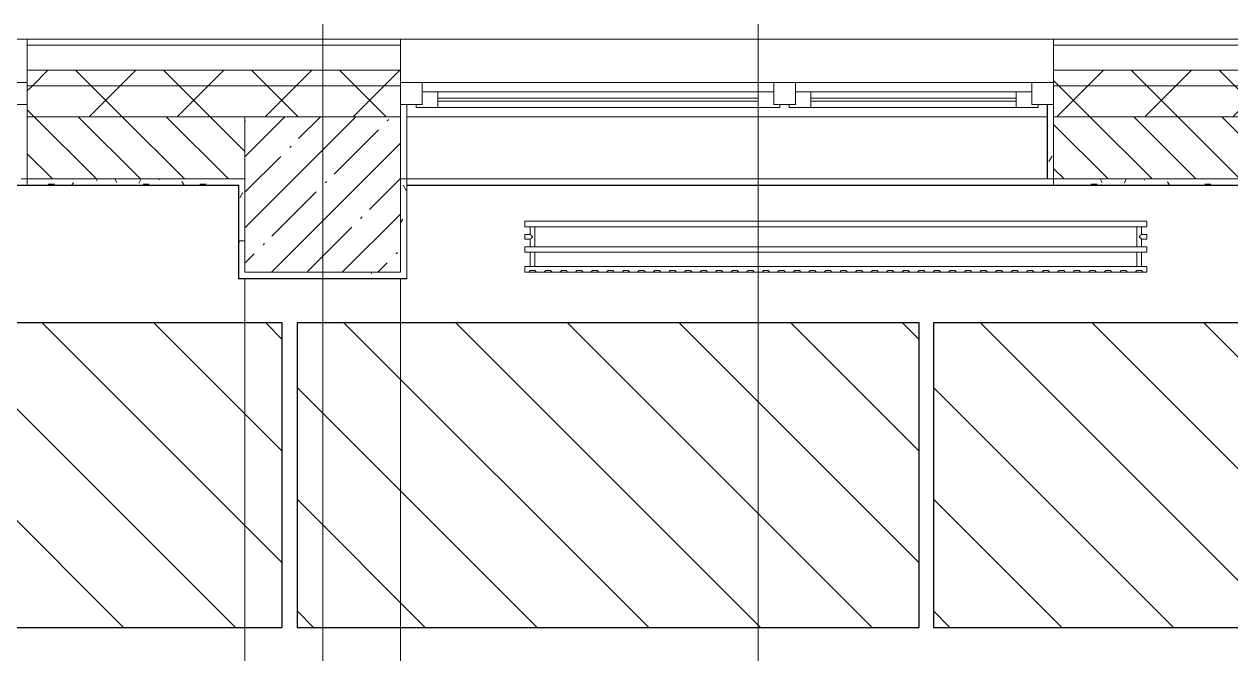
# Model space of a CAD drawing. Header units: millimetres. Extents: x -1113 to 415037, y -3642 to 354837.
# Drawn here: x 358827 to 362707, y 25372 to 27398 of the extents above; entities that cross this region are included whole.
import ezdxf

# ---------------------------------------------------------------- set-up
doc = ezdxf.new("R2010")
doc.units = ezdxf.units.MM
for name, color, linetype, lineweight in [('0) строит. леса', 20, 'Continuous', 30), ('A-AREA-BNDY', 7, 'Continuous', 5), ('A-FLOR', 7, 'Continuous', 9), ('A-GLAZ', 7, 'Continuous', 9), ('A-GLAZ-1', 7, 'Continuous', 5), ('A-WALL', 7, 'Continuous', 5), ('I-WALL', 7, 'Continuous', 5), ('S-COLS', 7, 'Continuous', 9), ('S-COLS-1', 7, 'Continuous', 5), ('Оси', 7, 'Continuous', 9)]:
    doc.layers.add(name, color=color, linetype=linetype, lineweight=lineweight)
for name, color, linetype, lineweight, true_color in [('A-WALL-1', 9, 'Continuous', 5, 0x808080), ('A-WALL-FNSH-1', 9, 'Continuous', 5, 0x808080), ('M-EQPM-1', 7, 'Continuous', 9, 0xb2b2b2)]:
    doc.layers.add(name, color=color, linetype=linetype, lineweight=lineweight, true_color=true_color)
pattern_1 = [(45, (289227.4, 1e-08), (-141.42136, 141.42136), []), (135, (289227.4, 1e-08), (-141.42136, -141.42136), [])]
pattern_2 = [(0, (289227.4, 1e-08), (243.84, 60.96), [20.117, -162.763, 20.117, -162.763, -975.36]), (0, (289227.4, 1e-08), (243.84, 60.96), [-365.76, 20.117, -345.643, 20.117, -162.763, -426.72]), (0, (289227.4, 1e-08), (243.84, 60.96), [-914.4, 20.117, -101.803, 20.117, -284.683]), (120, (289318.84, 30.48), (-174.71291, 180.691634), [20.117, -162.763, 20.117, -162.763, -975.36]), (120, (289318.84, 30.48), (-174.71291, 180.691634), [-365.76, 20.117, -345.643, 20.117, -162.763, -426.72]), (120, (289318.84, 30.48), (-174.71291, 180.691634), [-914.4, 20.117, -101.803, 20.117, -284.683]), (240, (289349.32, 152.4), (-69.12709, -241.651634), [20.117, -162.763, 20.117, -162.763, -975.36]), (240, (289349.32, 152.4), (-69.12709, -241.651634), [-365.76, 20.117, -345.643, 20.117, -162.763, -426.72]), (240, (289349.32, 152.4), (-69.12709, -241.651634), [-914.4, 20.117, -101.803, 20.117, -284.683])]

# ---------------------------------------------------------------- blocks, each defined once
blk = doc.blocks.new('120_Окно_СКБ_2Ст - 120_Окно_СКБ_2Ст 2500х2500 _мал створка справа_-23206729-Объем проектирования 3 этажа')
at = {"layer": 'A-GLAZ'}
for p, q in [((-1250, -75), (-1250, -5)), ((-1250, -5), (-1180, -5)), ((-1180, -5), (-1180, -75)), ((350, -35), (-1180, -35)), ((-1180, -35), (-1180, -75)), ((-1130, -85), (-1130, -35)), ((300, -85), (300, -35)), ((350, -75), (350, -5)), ((350, -5), (420, -5)), ((350, -75), (350, -35)), ((420, -5), (420, -75)), ((1180, -35), (420, -35)), ((420, -35), (420, -75)), ((470, -85), (470, -35)), ((1130, -85), (1130, -35)), ((1180, -75), (1180, -5)), ((1180, -5), (1250, -5)), ((1180, -75), (1180, -35)), ((1250, -5), (1250, -75)), ((-1180, -75), (-1250, -75)), ((-1180, -75), (-1200, -75)), ((-1200, -75), (-1200, -85)), ((420, -75), (350, -75)), ((370, -75), (350, -75)), ((370, -85), (370, -75)), ((420, -75), (400, -75)), ((400, -75), (400, -85)), ((1250, -75), (1180, -75)), ((1200, -75), (1180, -75)), ((1200, -85), (1200, -75)), ((-1200, -85), (370, -85)), ((370, -85), (-1200, -85)), ((400, -85), (1200, -85)), ((1200, -85), (400, -85))]:
    blk.add_line(p, q, dxfattribs=at)
at = {"layer": 'A-GLAZ-1'}
for p, q in [((1250, -5), (-1250, -5)), ((-1230, -75), (-1200, -75)), ((-1130, -55), (300, -55)), ((300, -65), (-1130, -65)), ((370, -75), (400, -75)), ((470, -55), (1130, -55)), ((1130, -65), (470, -65)), ((1200, -75), (1230, -75))]:
    blk.add_line(p, q, dxfattribs=at)
blk = doc.blocks.new('120_Окно_СКБ_2Ст - 120_Окно_СКБ_2Ст 2100х2400 _мал створка справа_-19092174-Объем проектирования 3 этажа')
at = {"layer": 'A-GLAZ'}
for p, q in [((-1050, -75), (-1050, -5)), ((-1050, -5), (-980, -5)), ((-980, -5), (-980, -75)), ((150, -35), (-980, -35)), ((-980, -35), (-980, -75)), ((-930, -85), (-930, -35)), ((100, -85), (100, -35)), ((150, -75), (150, -5)), ((150, -5), (220, -5)), ((150, -75), (150, -35)), ((220, -5), (220, -75)), ((980, -35), (220, -35)), ((220, -35), (220, -75)), ((270, -85), (270, -35)), ((930, -85), (930, -35)), ((980, -75), (980, -5)), ((980, -5), (1050, -5)), ((980, -75), (980, -35)), ((1050, -5), (1050, -75)), ((-980, -75), (-1050, -75)), ((-980, -75), (-1000, -75)), ((-1000, -75), (-1000, -85)), ((220, -75), (150, -75)), ((170, -75), (150, -75)), ((170, -85), (170, -75)), ((220, -75), (200, -75)), ((200, -75), (200, -85)), ((1050, -75), (980, -75)), ((1000, -75), (980, -75)), ((1000, -85), (1000, -75)), ((-1000, -85), (170, -85)), ((170, -85), (-1000, -85)), ((200, -85), (1000, -85)), ((1000, -85), (200, -85))]:
    blk.add_line(p, q, dxfattribs=at)
at = {"layer": 'A-GLAZ-1'}
for p, q in [((1050, -5), (-1050, -5)), ((-1030, -75), (-1000, -75)), ((-930, -55), (100, -55)), ((100, -65), (-930, -65)), ((170, -75), (200, -75)), ((270, -55), (930, -55)), ((930, -65), (270, -65)), ((1000, -75), (1030, -75))]:
    blk.add_line(p, q, dxfattribs=at)
blk = doc.blocks.new('radiator_prado_classic_z_tip_30_po exemplyaru - Classic Z Тип 30-500-V674-Объем проектирования 3 этажа')
at = {"layer": 'M-EQPM-1'}
for p, q in [((0, 228), (0, 210)), ((2000, 228), (0, 228)), ((0, 210), (0, 228)), ((0, 228), (12.5, 228)), ((0, 210), (2000, 210)), ((17.8, 210), (0, 210)), ((12.5, 228), (37.5, 228)), ((37.5, 228), (12.5, 228)), ((12.5, 228), (37.5, 228)), ((12.5, 228), (17.5, 223)), ((12.5, 228), (17.5, 223)), ((32.5, 223), (17.5, 223)), ((17.5, 223), (32.5, 223)), ((17.5, 210), (17.5, 164)), ((17.5, 210), (17.5, 164)), ((17.8, 210), (17.5, 210)), ((17.5, 210), (17.8, 210)), ((17.8, 210), (17.5, 210)), ((17.5, 210), (32.5, 210)), ((26.9, 210), (17.8, 210)), ((17.8, 210), (32.2, 210)), ((21.2, 210), (17.8, 210)), ((25, 210), (21.2, 210)), ((28.7, 210), (25, 210)), ((30.3, 210), (26.9, 210)), ((30.3, 210), (28.7, 210)), ((32.2, 210), (30.3, 210)), ((32.2, 210), (30.3, 210)), ((32.5, 210), (32.2, 210)), ((32.2, 210), (32.5, 210)), ((32.5, 210), (32.2, 210)), ((1967.8, 210), (32.2, 210)), ((32.5, 223), (37.5, 228)), ((37.5, 228), (32.5, 223)), ((32.5, 164), (32.5, 210)), ((32.5, 164), (32.5, 210)), ((37.5, 228), (62.5, 228)), ((62.5, 228), (87.5, 228)), ((87.5, 228), (62.5, 228)), ((62.5, 228), (87.5, 228)), ((62.5, 228), (67.5, 223)), ((62.5, 228), (67.5, 223)), ((82.5, 223), (67.5, 223)), ((67.5, 223), (82.5, 223)), ((82.5, 223), (87.5, 228)), ((87.5, 228), (82.5, 223)), ((87.5, 228), (112.5, 228)), ((112.5, 228), (137.5, 228)), ((137.5, 228), (112.5, 228)), ((112.5, 228), (137.5, 228)), ((112.5, 228), (117.5, 223)), ((112.5, 228), (117.5, 223)), ((132.5, 223), (117.5, 223)), ((117.5, 223), (132.5, 223)), ((132.5, 223), (137.5, 228)), ((137.5, 228), (132.5, 223)), ((137.5, 228), (162.5, 228)), ((162.5, 228), (187.5, 228)), ((187.5, 228), (162.5, 228)), ((162.5, 228), (187.5, 228)), ((162.5, 228), (167.5, 223)), ((162.5, 228), (167.5, 223)), ((182.5, 223), (167.5, 223)), ((167.5, 223), (182.5, 223)), ((182.5, 223), (187.5, 228)), ((187.5, 228), (182.5, 223)), ((187.5, 228), (212.5, 228)), ((212.5, 228), (237.5, 228)), ((237.5, 228), (212.5, 228)), ((212.5, 228), (237.5, 228)), ((212.5, 228), (217.5, 223)), ((212.5, 228), (217.5, 223)), ((232.5, 223), (217.5, 223)), ((217.5, 223), (232.5, 223)), ((232.5, 223), (237.5, 228)), ((237.5, 228), (232.5, 223)), ((237.5, 228), (262.5, 228)), ((262.5, 228), (287.5, 228)), ((287.5, 228), (262.5, 228)), ((262.5, 228), (287.5, 228)), ((262.5, 228), (267.5, 223)), ((262.5, 228), (267.5, 223)), ((282.5, 223), (267.5, 223)), ((267.5, 223), (282.5, 223)), ((282.5, 223), (287.5, 228)), ((287.5, 228), (282.5, 223)), ((287.5, 228), (312.5, 228)), ((312.5, 228), (337.5, 228)), ((337.5, 228), (312.5, 228)), ((312.5, 228), (337.5, 228)), ((312.5, 228), (317.5, 223)), ((312.5, 228), (317.5, 223)), ((332.5, 223), (317.5, 223)), ((317.5, 223), (332.5, 223)), ((332.5, 223), (337.5, 228)), ((337.5, 228), (332.5, 223)), ((337.5, 228), (362.5, 228)), ((362.5, 228), (387.5, 228)), ((387.5, 228), (362.5, 228)), ((362.5, 228), (387.5, 228)), ((362.5, 228), (367.5, 223)), ((362.5, 228), (367.5, 223)), ((382.5, 223), (367.5, 223)), ((367.5, 223), (382.5, 223)), ((382.5, 223), (387.5, 228)), ((387.5, 228), (382.5, 223)), ((387.5, 228), (412.5, 228)), ((412.5, 228), (437.5, 228)), ((437.5, 228), (412.5, 228)), ((412.5, 228), (437.5, 228)), ((412.5, 228), (417.5, 223)), ((412.5, 228), (417.5, 223)), ((432.5, 223), (417.5, 223)), ((417.5, 223), (432.5, 223)), ((432.5, 223), (437.5, 228)), ((437.5, 228), (432.5, 223)), ((437.5, 228), (462.5, 228)), ((462.5, 228), (487.5, 228)), ((487.5, 228), (462.5, 228)), ((462.5, 228), (487.5, 228)), ((462.5, 228), (467.5, 223)), ((462.5, 228), (467.5, 223)), ((482.5, 223), (467.5, 223)), ((467.5, 223), (482.5, 223)), ((482.5, 223), (487.5, 228)), ((487.5, 228), (482.5, 223)), ((487.5, 228), (512.5, 228)), ((512.5, 228), (537.5, 228)), ((537.5, 228), (512.5, 228)), ((512.5, 228), (537.5, 228)), ((512.5, 228), (517.5, 223)), ((512.5, 228), (517.5, 223)), ((532.5, 223), (517.5, 223)), ((517.5, 223), (532.5, 223)), ((532.5, 223), (537.5, 228)), ((537.5, 228), (532.5, 223)), ((537.5, 228), (562.5, 228)), ((562.5, 228), (587.5, 228)), ((587.5, 228), (562.5, 228)), ((562.5, 228), (587.5, 228)), ((562.5, 228), (567.5, 223)), ((562.5, 228), (567.5, 223)), ((582.5, 223), (567.5, 223)), ((567.5, 223), (582.5, 223)), ((582.5, 223), (587.5, 228)), ((587.5, 228), (582.5, 223)), ((587.5, 228), (612.5, 228)), ((612.5, 228), (637.5, 228)), ((637.5, 228), (612.5, 228)), ((612.5, 228), (637.5, 228)), ((612.5, 228), (617.5, 223)), ((612.5, 228), (617.5, 223)), ((632.5, 223), (617.5, 223)), ((617.5, 223), (632.5, 223)), ((632.5, 223), (637.5, 228)), ((637.5, 228), (632.5, 223)), ((637.5, 228), (662.5, 228)), ((662.5, 228), (687.5, 228)), ((687.5, 228), (662.5, 228)), ((662.5, 228), (687.5, 228)), ((662.5, 228), (667.5, 223)), ((662.5, 228), (667.5, 223)), ((682.5, 223), (667.5, 223)), ((667.5, 223), (682.5, 223)), ((682.5, 223), (687.5, 228)), ((687.5, 228), (682.5, 223)), ((687.5, 228), (712.5, 228)), ((712.5, 228), (737.5, 228)), ((737.5, 228), (712.5, 228)), ((712.5, 228), (737.5, 228)), ((712.5, 228), (717.5, 223)), ((712.5, 228), (717.5, 223)), ((732.5, 223), (717.5, 223)), ((717.5, 223), (732.5, 223)), ((732.5, 223), (737.5, 228)), ((737.5, 228), (732.5, 223)), ((737.5, 228), (762.5, 228)), ((762.5, 228), (787.5, 228)), ((787.5, 228), (762.5, 228)), ((762.5, 228), (787.5, 228)), ((762.5, 228), (767.5, 223)), ((762.5, 228), (767.5, 223)), ((782.5, 223), (767.5, 223)), ((767.5, 223), (782.5, 223)), ((782.5, 223), (787.5, 228)), ((787.5, 228), (782.5, 223)), ((787.5, 228), (812.5, 228)), ((812.5, 228), (837.5, 228)), ((837.5, 228), (812.5, 228)), ((812.5, 228), (837.5, 228)), ((812.5, 228), (817.5, 223)), ((812.5, 228), (817.5, 223)), ((832.5, 223), (817.5, 223)), ((817.5, 223), (832.5, 223)), ((832.5, 223), (837.5, 228)), ((837.5, 228), (832.5, 223)), ((837.5, 228), (862.5, 228)), ((862.5, 228), (887.5, 228)), ((887.5, 228), (862.5, 228)), ((862.5, 228), (887.5, 228)), ((862.5, 228), (867.5, 223)), ((862.5, 228), (867.5, 223)), ((882.5, 223), (867.5, 223)), ((867.5, 223), (882.5, 223)), ((882.5, 223), (887.5, 228)), ((887.5, 228), (882.5, 223)), ((887.5, 228), (912.5, 228)), ((912.5, 228), (937.5, 228)), ((937.5, 228), (912.5, 228)), ((912.5, 228), (937.5, 228)), ((912.5, 228), (917.5, 223)), ((912.5, 228), (917.5, 223)), ((932.5, 223), (917.5, 223)), ((917.5, 223), (932.5, 223)), ((932.5, 223), (937.5, 228)), ((937.5, 228), (932.5, 223)), ((937.5, 228), (962.5, 228)), ((962.5, 228), (987.5, 228)), ((987.5, 228), (962.5, 228)), ((962.5, 228), (987.5, 228)), ((962.5, 228), (967.5, 223)), ((962.5, 228), (967.5, 223)), ((982.5, 223), (967.5, 223)), ((967.5, 223), (982.5, 223)), ((982.5, 223), (987.5, 228)), ((987.5, 228), (982.5, 223)), ((987.5, 228), (1012.5, 228)), ((1012.5, 228), (1037.5, 228)), ((1037.5, 228), (1012.5, 228)), ((1012.5, 228), (1037.5, 228)), ((1012.5, 228), (1017.5, 223)), ((1012.5, 228), (1017.5, 223)), ((1032.5, 223), (1017.5, 223)), ((1017.5, 223), (1032.5, 223)), ((1032.5, 223), (1037.5, 228)), ((1037.5, 228), (1032.5, 223)), ((1037.5, 228), (1062.5, 228)), ((1062.5, 228), (1087.5, 228)), ((1087.5, 228), (1062.5, 228)), ((1062.5, 228), (1087.5, 228)), ((1062.5, 228), (1067.5, 223)), ((1062.5, 228), (1067.5, 223)), ((1082.5, 223), (1067.5, 223)), ((1067.5, 223), (1082.5, 223)), ((1082.5, 223), (1087.5, 228)), ((1087.5, 228), (1082.5, 223)), ((1087.5, 228), (1112.5, 228)), ((1112.5, 228), (1137.5, 228)), ((1137.5, 228), (1112.5, 228)), ((1112.5, 228), (1137.5, 228)), ((1112.5, 228), (1117.5, 223)), ((1112.5, 228), (1117.5, 223)), ((1132.5, 223), (1117.5, 223)), ((1117.5, 223), (1132.5, 223)), ((1132.5, 223), (1137.5, 228)), ((1137.5, 228), (1132.5, 223)), ((1137.5, 228), (1162.5, 228)), ((1162.5, 228), (1187.5, 228)), ((1187.5, 228), (1162.5, 228)), ((1162.5, 228), (1187.5, 228)), ((1162.5, 228), (1167.5, 223)), ((1162.5, 228), (1167.5, 223)), ((1182.5, 223), (1167.5, 223)), ((1167.5, 223), (1182.5, 223)), ((1182.5, 223), (1187.5, 228)), ((1187.5, 228), (1182.5, 223)), ((1187.5, 228), (1212.5, 228)), ((1212.5, 228), (1237.5, 228)), ((1237.5, 228), (1212.5, 228)), ((1212.5, 228), (1237.5, 228)), ((1212.5, 228), (1217.5, 223)), ((1212.5, 228), (1217.5, 223)), ((1232.5, 223), (1217.5, 223)), ((1217.5, 223), (1232.5, 223)), ((1232.5, 223), (1237.5, 228)), ((1237.5, 228), (1232.5, 223)), ((1237.5, 228), (1262.5, 228)), ((1262.5, 228), (1287.5, 228)), ((1287.5, 228), (1262.5, 228)), ((1262.5, 228), (1287.5, 228)), ((1262.5, 228), (1267.5, 223)), ((1262.5, 228), (1267.5, 223)), ((1282.5, 223), (1267.5, 223)), ((1267.5, 223), (1282.5, 223)), ((1282.5, 223), (1287.5, 228)), ((1287.5, 228), (1282.5, 223)), ((1287.5, 228), (1312.5, 228)), ((1312.5, 228), (1337.5, 228)), ((1337.5, 228), (1312.5, 228)), ((1312.5, 228), (1337.5, 228)), ((1312.5, 228), (1317.5, 223)), ((1312.5, 228), (1317.5, 223)), ((1332.5, 223), (1317.5, 223)), ((1317.5, 223), (1332.5, 223)), ((1332.5, 223), (1337.5, 228)), ((1337.5, 228), (1332.5, 223)), ((1337.5, 228), (1362.5, 228)), ((1362.5, 228), (1387.5, 228)), ((1387.5, 228), (1362.5, 228)), ((1362.5, 228), (1387.5, 228)), ((1362.5, 228), (1367.5, 223)), ((1362.5, 228), (1367.5, 223)), ((1382.5, 223), (1367.5, 223)), ((1367.5, 223), (1382.5, 223)), ((1382.5, 223), (1387.5, 228)), ((1387.5, 228), (1382.5, 223)), ((1387.5, 228), (1412.5, 228)), ((1412.5, 228), (1437.5, 228)), ((1437.5, 228), (1412.5, 228)), ((1412.5, 228), (1437.5, 228)), ((1412.5, 228), (1417.5, 223)), ((1412.5, 228), (1417.5, 223)), ((1432.5, 223), (1417.5, 223)), ((1417.5, 223), (1432.5, 223)), ((1432.5, 223), (1437.5, 228)), ((1437.5, 228), (1432.5, 223)), ((1437.5, 228), (1462.5, 228)), ((1462.5, 228), (1487.5, 228)), ((1487.5, 228), (1462.5, 228)), ((1462.5, 228), (1487.5, 228)), ((1462.5, 228), (1467.5, 223)), ((1462.5, 228), (1467.5, 223)), ((1482.5, 223), (1467.5, 223)), ((1467.5, 223), (1482.5, 223)), ((1482.5, 223), (1487.5, 228)), ((1487.5, 228), (1482.5, 223)), ((1487.5, 228), (1512.5, 228)), ((1512.5, 228), (1537.5, 228)), ((1537.5, 228), (1512.5, 228)), ((1512.5, 228), (1537.5, 228)), ((1512.5, 228), (1517.5, 223)), ((1512.5, 228), (1517.5, 223)), ((1532.5, 223), (1517.5, 223)), ((1517.5, 223), (1532.5, 223)), ((1532.5, 223), (1537.5, 228)), ((1537.5, 228), (1532.5, 223)), ((1537.5, 228), (1562.5, 228)), ((1562.5, 228), (1587.5, 228)), ((1587.5, 228), (1562.5, 228)), ((1562.5, 228), (1587.5, 228)), ((1562.5, 228), (1567.5, 223)), ((1562.5, 228), (1567.5, 223)), ((1582.5, 223), (1567.5, 223)), ((1567.5, 223), (1582.5, 223)), ((1582.5, 223), (1587.5, 228)), ((1587.5, 228), (1582.5, 223)), ((1587.5, 228), (1612.5, 228)), ((1612.5, 228), (1637.5, 228)), ((1637.5, 228), (1612.5, 228)), ((1612.5, 228), (1637.5, 228)), ((1612.5, 228), (1617.5, 223)), ((1612.5, 228), (1617.5, 223)), ((1632.5, 223), (1617.5, 223)), ((1617.5, 223), (1632.5, 223)), ((1632.5, 223), (1637.5, 228)), ((1637.5, 228), (1632.5, 223)), ((1637.5, 228), (1662.5, 228)), ((1662.5, 228), (1687.5, 228)), ((1687.5, 228), (1662.5, 228)), ((1662.5, 228), (1687.5, 228)), ((1662.5, 228), (1667.5, 223)), ((1662.5, 228), (1667.5, 223)), ((1682.5, 223), (1667.5, 223)), ((1667.5, 223), (1682.5, 223)), ((1682.5, 223), (1687.5, 228)), ((1687.5, 228), (1682.5, 223)), ((1687.5, 228), (1712.5, 228)), ((1712.5, 228), (1737.5, 228)), ((1737.5, 228), (1712.5, 228)), ((1712.5, 228), (1737.5, 228)), ((1712.5, 228), (1717.5, 223)), ((1712.5, 228), (1717.5, 223)), ((1732.5, 223), (1717.5, 223)), ((1717.5, 223), (1732.5, 223)), ((1732.5, 223), (1737.5, 228)), ((1737.5, 228), (1732.5, 223)), ((1737.5, 228), (1762.5, 228)), ((1762.5, 228), (1786.5, 228)), ((1787.5, 228), (1762.5, 228)), ((1762.5, 228), (1787.5, 228)), ((1762.5, 228), (1767.5, 223)), ((1762.5, 228), (1767.5, 223)), ((1782.5, 223), (1767.5, 223)), ((1767.5, 223), (1782.5, 223)), ((1782.5, 223), (1787.5, 228)), ((1787.5, 228), (1782.5, 223)), ((1787.5, 228), (1812.5, 228)), ((1812.5, 228), (1837.5, 228)), ((1837.5, 228), (1812.5, 228)), ((1812.5, 228), (1837.5, 228)), ((1812.5, 228), (1817.5, 223)), ((1812.5, 228), (1817.5, 223)), ((1832.5, 223), (1817.5, 223)), ((1817.5, 223), (1832.5, 223)), ((1832.5, 223), (1837.5, 228)), ((1837.5, 228), (1832.5, 223)), ((1837.5, 228), (1862.5, 228)), ((1862.5, 228), (1887.5, 228)), ((1887.5, 228), (1862.5, 228)), ((1862.5, 228), (1887.5, 228)), ((1862.5, 228), (1867.5, 223)), ((1862.5, 228), (1867.5, 223)), ((1882.5, 223), (1867.5, 223)), ((1867.5, 223), (1882.5, 223)), ((1882.5, 223), (1887.5, 228)), ((1887.5, 228), (1882.5, 223)), ((1887.5, 228), (1912.5, 228)), ((1912.5, 228), (1937.5, 228)), ((1937.5, 228), (1912.5, 228)), ((1912.5, 228), (1937.5, 228)), ((1912.5, 228), (1917.5, 223)), ((1912.5, 228), (1917.5, 223)), ((1932.5, 223), (1917.5, 223)), ((1917.5, 223), (1932.5, 223)), ((1932.5, 223), (1937.5, 228)), ((1937.5, 228), (1932.5, 223)), ((1937.5, 228), (1962.5, 228)), ((1962.5, 228), (1987.5, 228)), ((1987.5, 228), (1962.5, 228)), ((1962.5, 228), (1987.5, 228)), ((1962.5, 228), (1967.5, 223)), ((1962.5, 228), (1967.5, 223)), ((1982.5, 223), (1967.5, 223)), ((1967.5, 223), (1982.5, 223)), ((1967.5, 210), (1967.5, 164)), ((1967.5, 210), (1967.5, 164)), ((1967.8, 210), (1967.5, 210)), ((1967.5, 210), (1982.5, 210)), ((1967.8, 210), (1967.5, 210)), ((1967.5, 210), (1967.8, 210)), ((1982.2, 210), (1967.8, 210)), ((1982.2, 210), (1967.8, 210)), ((1967.8, 210), (1982.2, 210)), ((1982.5, 210), (1982.2, 210)), ((1982.5, 210), (1982.2, 210)), ((1982.2, 210), (1982.5, 210)), ((2000, 210), (1982.2, 210)), ((1982.5, 223), (1987.5, 228)), ((1987.5, 228), (1982.5, 223)), ((1982.5, 164), (1982.5, 210)), ((1982.5, 164), (1982.5, 210)), ((1987.5, 228), (2000, 228)), ((2000, 210), (2000, 228)), ((2000, 228), (2000, 210)), ((2000, 164), (0, 164)), ((0, 164), (0, 146)), ((0, 146), (0, 164)), ((0, 164), (17.8, 164)), ((17.8, 164), (17.5, 164)), ((17.5, 164), (17.8, 164)), ((17.8, 164), (17.5, 164)), ((17.5, 164), (32.5, 164)), ((32.2, 164), (17.8, 164)), ((17.8, 164), (19.7, 164)), ((32.2, 164), (17.8, 164)), ((19.7, 164), (26.9, 164)), ((26.9, 164), (31.5, 164)), ((31.5, 164), (32.2, 164)), ((32.5, 164), (32.2, 164)), ((32.2, 164), (32.5, 164)), ((32.5, 164), (32.2, 164)), ((32.2, 164), (1967.8, 164)), ((1967.8, 164), (1967.5, 164)), ((1967.5, 164), (1982.5, 164)), ((1967.8, 164), (1967.5, 164)), ((1967.5, 164), (1967.8, 164)), ((1982.2, 164), (1967.8, 164)), ((1982.2, 164), (1967.8, 164)), ((1967.8, 164), (1973.1, 164)), ((1973.1, 164), (1982.2, 164)), ((1982.5, 164), (1982.2, 164)), ((1982.5, 164), (1982.2, 164)), ((1982.2, 164), (1982.5, 164)), ((1982.2, 164), (2000, 164)), ((2000, 146), (2000, 164)), ((2000, 164), (2000, 146)), ((0, 146), (2000, 146)), ((18.5, 146), (0, 146)), ((17.5, 121.5), (0, 121.5)), ((17.5, 121.5), (0, 121.5)), ((0, 121.5), (0, 120.5)), ((0, 106.5), (0, 121.5)), ((0, 120.5), (0, 107.5)), ((0, 120.5), (0, 119.3)), ((0, 114), (0, 120.5)), ((0, 120.5), (0, 120.5)), ((0, 119.3), (0, 117.8)), ((0, 117.8), (0, 114)), ((17.5, 146), (17.5, 121.5)), ((17.5, 146), (17.5, 121.5)), ((17.5, 146), (18.5, 146)), ((18.5, 146), (17.5, 146)), ((17.5, 146), (18.5, 146)), ((32.5, 146), (17.5, 146)), ((18.5, 146), (21.2, 146)), ((25, 146), (18.5, 146)), ((18.5, 146), (32.2, 146)), ((21.2, 146), (32.2, 146)), ((28.7, 146), (25, 146)), ((32.2, 146), (28.7, 146)), ((32.2, 146), (32.5, 146)), ((32.5, 146), (32.2, 146)), ((32.2, 146), (32.5, 146)), ((1967.8, 146), (32.2, 146)), ((32.5, 82), (32.5, 146)), ((32.5, 82), (32.5, 146)), ((1967.5, 146), (1967.5, 82)), ((1967.5, 146), (1967.5, 82)), ((1967.5, 146), (1967.8, 146)), ((1982.5, 146), (1967.5, 146)), ((1967.5, 146), (1967.8, 146)), ((1967.8, 146), (1967.5, 146)), ((1967.8, 146), (1981.5, 146)), ((1967.8, 146), (1981.5, 146)), ((1981.5, 146), (1967.8, 146)), ((1981.5, 146), (1982.5, 146)), ((1981.5, 146), (1982.5, 146)), ((1982.5, 146), (1981.5, 146)), ((2000, 146), (1981.5, 146)), ((1982.5, 121.5), (1982.5, 146)), ((1982.5, 121.5), (1982.5, 146)), ((2000, 121.5), (1982.5, 121.5)), ((2000, 121.5), (1982.5, 121.5)), ((2000, 121.5), (2000, 106.5)), ((2000, 120.5), (2000, 121.5)), ((2000, 121.5), (2000, 120.5)), ((2000, 120.5), (2000, 121.5)), ((2000, 107.5), (2000, 120.5)), ((2000, 120.5), (2000, 107.5)), ((2000, 115.9), (2000, 120.5)), ((0, 114), (0, 112.1)), ((0, 107.5), (0, 114)), ((0, 112.1), (0, 110.3)), ((0, 110.3), (0, 108.7)), ((0, 108.7), (0, 107.5)), ((0, 107.5), (0, 106.5)), ((0, 107.5), (0, 107.5)), ((0, 106.5), (17.5, 106.5)), ((0, 106.5), (17.5, 106.5)), ((2000, 82), (0, 82)), ((0, 82), (0, 64)), ((0, 64), (0, 82)), ((0, 82), (18.5, 82)), ((17.5, 106.5), (17.5, 82)), ((17.5, 106.5), (17.5, 82)), ((18.5, 82), (17.5, 82)), ((17.5, 82), (18.5, 82)), ((18.5, 82), (17.5, 82)), ((17.5, 82), (32.5, 82)), ((31.5, 82), (18.5, 82)), ((18.5, 82), (28.7, 82)), ((32.2, 82), (18.5, 82)), ((28.7, 82), (31.5, 82)), ((32.2, 82), (31.5, 82)), ((31.5, 82), (32.2, 82)), ((32.5, 82), (32.2, 82)), ((32.2, 82), (32.5, 82)), ((32.5, 82), (32.2, 82)), ((32.2, 82), (1967.8, 82)), ((1967.8, 82), (1967.5, 82)), ((1967.5, 82), (1982.5, 82)), ((1967.8, 82), (1967.5, 82)), ((1967.5, 82), (1967.8, 82)), ((1981.5, 82), (1967.8, 82)), ((1981.5, 82), (1967.8, 82)), ((1967.8, 82), (1975, 82)), ((1975, 82), (1976.9, 82)), ((1976.9, 82), (1978.7, 82)), ((1978.7, 82), (1981.5, 82)), ((1982.5, 82), (1981.5, 82)), ((1982.5, 82), (1981.5, 82)), ((1981.5, 82), (1982.5, 82)), ((1981.5, 82), (2000, 82)), ((1982.5, 82), (1982.5, 106.5)), ((1982.5, 106.5), (2000, 106.5)), ((1982.5, 82), (1982.5, 106.5)), ((1982.5, 106.5), (2000, 106.5)), ((2000, 112.1), (2000, 115.9)), ((2000, 107.5), (2000, 112.1)), ((2000, 106.5), (2000, 107.5)), ((2000, 107.5), (2000, 106.5)), ((2000, 106.5), (2000, 107.5)), ((2000, 64), (2000, 82)), ((2000, 82), (2000, 64)), ((2000, 64), (0, 64)), ((0, 64), (2000, 64))]:
    blk.add_line(p, q, dxfattribs=at)
for points, knots in [([(18.5, 120.5), (18.4, 120.6), (18.3, 120.7), (18.1, 120.9), (17.9, 121.1), (17.8, 121.2), (17.7, 121.3), (17.5, 121.5), (17.5, 121.5), (17.5, 121.5)], [0.7142857, 0.7142857, 0.7142857, 0.7142857, 0.75, 0.7857143, 0.8214286, 0.8571429, 0.8928571, 0.9285714, 1, 1, 1, 1]), ([(17.5, 121.5), (17.5, 121.5), (17.5, 121.5), (17.7, 121.3), (17.8, 121.2), (17.9, 121.1), (18.1, 120.9), (18.3, 120.7), (18.4, 120.6), (18.5, 120.5)], [0, 0, 0, 0, 0.0714286, 0.1071429, 0.1428571, 0.1785714, 0.2142857, 0.25, 0.2857143, 0.2857143, 0.2857143, 0.2857143]), ([(17.5, 121.5), (17.5, 121.5), (17.5, 121.5), (17.7, 121.3), (17.8, 121.2), (17.9, 121.1), (18.1, 120.9), (18.3, 120.7), (18.4, 120.6), (18.5, 120.5)], [0, 0, 0, 0, 0.0714286, 0.1071429, 0.1428571, 0.1785714, 0.2142857, 0.25, 0.2857143, 0.2857143, 0.2857143, 0.2857143]), ([(25, 114), (24.5, 114.5), (23.6, 115.4), (22.4, 116.6), (21.6, 117.4), (21.1, 117.9), (20.8, 118.2), (20.5, 118.5), (20.2, 118.8), (19.8, 119.1), (19.6, 119.4), (19.3, 119.7), (19, 120), (18.7, 120.3), (18.5, 120.5), (18.3, 120.7), (18.1, 120.9), (17.9, 121.1), (17.8, 121.2), (17.7, 121.3), (17.5, 121.5), (17.5, 121.5), (17.5, 121.5)], [0, 0, 0, 0, 0.142857, 0.285714, 0.357143, 0.392857, 0.428571, 0.464286, 0.5, 0.535714, 0.571429, 0.607143, 0.642857, 0.678571, 0.714286, 0.75, 0.785714, 0.821429, 0.857143, 0.892857, 0.928571, 1, 1, 1, 1]), ([(22.1, 116.9), (21.9, 117.1), (21.6, 117.4), (21.1, 117.9), (20.8, 118.2), (20.5, 118.5), (20.2, 118.8), (19.9, 119.2), (19.7, 119.3), (19.6, 119.4)], [0.2857143, 0.2857143, 0.2857143, 0.2857143, 0.3571429, 0.3928571, 0.4285714, 0.4642857, 0.5, 0.5357143, 0.5714286, 0.5714286, 0.5714286, 0.5714286]), ([(19.6, 119.4), (19.7, 119.3), (19.9, 119.2), (20.3, 118.7), (20.7, 118.3), (21.1, 117.9), (21.6, 117.4), (21.9, 117.1), (22.1, 116.9)], [0.4285714, 0.4285714, 0.4285714, 0.4285714, 0.4642857, 0.5, 0.5714286, 0.6071429, 0.6428571, 0.7142857, 0.7142857, 0.7142857, 0.7142857]), ([(19.6, 119.4), (19.7, 119.3), (19.8, 119.1), (20.3, 118.7), (20.7, 118.3), (21.1, 117.9), (21.6, 117.4), (21.9, 117.1), (22.1, 116.9)], [0.4285714, 0.4285714, 0.4285714, 0.4285714, 0.4642857, 0.5, 0.5714286, 0.6071429, 0.6428571, 0.7142857, 0.7142857, 0.7142857, 0.7142857]), ([(1975, 114), (1975.5, 114.5), (1976.4, 115.4), (1977.6, 116.6), (1978.4, 117.4), (1978.9, 117.9), (1979.2, 118.2), (1979.5, 118.5), (1979.8, 118.8), (1980.1, 119.2), (1980.4, 119.4), (1980.7, 119.7), (1981, 120), (1981.3, 120.3), (1981.5, 120.5), (1981.7, 120.7), (1981.9, 120.9), (1982.1, 121.1), (1982.2, 121.2), (1982.3, 121.3), (1982.5, 121.5), (1982.5, 121.5), (1982.5, 121.5)], [0, 0, 0, 0, 0.142857, 0.285714, 0.357143, 0.392857, 0.428571, 0.464286, 0.5, 0.535714, 0.571429, 0.607143, 0.642857, 0.678571, 0.714286, 0.75, 0.785714, 0.821429, 0.857143, 0.892857, 0.928571, 1, 1, 1, 1]), ([(1980.4, 119.4), (1980.3, 119.3), (1980.1, 119.2), (1979.7, 118.7), (1979.3, 118.3), (1978.9, 117.9), (1978.4, 117.4), (1978.1, 117.1), (1977.9, 116.9)], [0.4285714, 0.4285714, 0.4285714, 0.4285714, 0.4642857, 0.5, 0.5714286, 0.6071429, 0.6428571, 0.7142857, 0.7142857, 0.7142857, 0.7142857]), ([(1980.4, 119.4), (1980.3, 119.3), (1980.1, 119.2), (1979.7, 118.7), (1979.3, 118.3), (1978.9, 117.9), (1978.4, 117.4), (1978.1, 117.1), (1977.9, 116.9)], [0.4285714, 0.4285714, 0.4285714, 0.4285714, 0.4642857, 0.5, 0.5714286, 0.6071429, 0.6428571, 0.7142857, 0.7142857, 0.7142857, 0.7142857]), ([(1977.9, 116.9), (1978.1, 117.1), (1978.4, 117.4), (1978.9, 117.9), (1979.2, 118.2), (1979.5, 118.5), (1979.8, 118.8), (1980.1, 119.2), (1980.3, 119.3), (1980.4, 119.4)], [0.2857143, 0.2857143, 0.2857143, 0.2857143, 0.3571429, 0.3928571, 0.4285714, 0.4642857, 0.5, 0.5357143, 0.5714286, 0.5714286, 0.5714286, 0.5714286]), ([(1982.5, 121.5), (1982.5, 121.5), (1982.5, 121.5), (1982.3, 121.3), (1982.2, 121.2), (1982.1, 121.1), (1981.9, 120.9), (1981.7, 120.7), (1981.6, 120.6), (1981.5, 120.5)], [0, 0, 0, 0, 0.0714286, 0.1071429, 0.1428571, 0.1785714, 0.2142857, 0.25, 0.2857143, 0.2857143, 0.2857143, 0.2857143]), ([(1982.5, 121.5), (1982.5, 121.5), (1982.5, 121.5), (1982.3, 121.3), (1982.2, 121.2), (1982.1, 121.1), (1981.9, 120.9), (1981.7, 120.7), (1981.6, 120.6), (1981.5, 120.5)], [0, 0, 0, 0, 0.0714286, 0.1071429, 0.1428571, 0.1785714, 0.2142857, 0.25, 0.2857143, 0.2857143, 0.2857143, 0.2857143]), ([(1981.5, 120.5), (1981.6, 120.6), (1981.7, 120.7), (1981.9, 120.9), (1982.1, 121.1), (1982.2, 121.2), (1982.3, 121.3), (1982.5, 121.5), (1982.5, 121.5), (1982.5, 121.5)], [0.7142857, 0.7142857, 0.7142857, 0.7142857, 0.75, 0.7857143, 0.8214286, 0.8571429, 0.8928571, 0.9285714, 1, 1, 1, 1]), ([(17.5, 106.5), (17.5, 106.5), (17.5, 106.5), (17.7, 106.7), (17.8, 106.8), (17.9, 106.9), (18.1, 107.1), (18.3, 107.3), (18.5, 107.5), (18.7, 107.7), (19, 108), (19.3, 108.3), (19.6, 108.6), (19.8, 108.9), (20.3, 109.3), (20.7, 109.7), (21.1, 110.1), (21.6, 110.6), (22.4, 111.4), (23.6, 112.6), (24.5, 113.5), (25, 114)], [0, 0, 0, 0, 0.071429, 0.107143, 0.142857, 0.178571, 0.214286, 0.25, 0.285714, 0.321429, 0.357143, 0.392857, 0.428571, 0.464286, 0.5, 0.571429, 0.607143, 0.642857, 0.714286, 0.857143, 1, 1, 1, 1]), ([(17.5, 106.5), (17.5, 106.5), (17.5, 106.5), (17.7, 106.7), (17.8, 106.8), (17.9, 106.9), (18.1, 107.1), (18.3, 107.3), (18.4, 107.4), (18.5, 107.5)], [0, 0, 0, 0, 0.0714286, 0.1071429, 0.1428571, 0.1785714, 0.2142857, 0.25, 0.2857143, 0.2857143, 0.2857143, 0.2857143]), ([(18.5, 107.5), (18.4, 107.4), (18.3, 107.3), (18.1, 107.1), (17.9, 106.9), (17.8, 106.8), (17.7, 106.7), (17.5, 106.5), (17.5, 106.5), (17.5, 106.5)], [0.7142857, 0.7142857, 0.7142857, 0.7142857, 0.75, 0.7857143, 0.8214286, 0.8571429, 0.8928571, 0.9285714, 1, 1, 1, 1]), ([(18.5, 107.5), (18.4, 107.4), (18.3, 107.3), (18.1, 107.1), (17.9, 106.9), (17.8, 106.8), (17.7, 106.7), (17.5, 106.5), (17.5, 106.5), (17.5, 106.5)], [0.7142857, 0.7142857, 0.7142857, 0.7142857, 0.75, 0.7857143, 0.8214286, 0.8571429, 0.8928571, 0.9285714, 1, 1, 1, 1]), ([(19.6, 108.6), (19.7, 108.7), (19.9, 108.8), (20.3, 109.3), (20.7, 109.7), (21.1, 110.1), (21.6, 110.6), (21.9, 110.9), (22.1, 111.1)], [0.4285714, 0.4285714, 0.4285714, 0.4285714, 0.4642857, 0.5, 0.5714286, 0.6071429, 0.6428571, 0.7142857, 0.7142857, 0.7142857, 0.7142857]), ([(22.1, 111.1), (21.9, 110.9), (21.6, 110.6), (21.1, 110.1), (20.8, 109.8), (20.5, 109.5), (20.2, 109.2), (19.9, 108.8), (19.7, 108.7), (19.6, 108.6)], [0.2857143, 0.2857143, 0.2857143, 0.2857143, 0.3571429, 0.3928571, 0.4285714, 0.4642857, 0.5, 0.5357143, 0.5714286, 0.5714286, 0.5714286, 0.5714286]), ([(22.1, 111.1), (21.9, 110.9), (21.6, 110.6), (21.1, 110.1), (20.8, 109.8), (20.5, 109.5), (20.2, 109.2), (19.8, 108.9), (19.7, 108.7), (19.6, 108.6)], [0.2857143, 0.2857143, 0.2857143, 0.2857143, 0.3571429, 0.3928571, 0.4285714, 0.4642857, 0.5, 0.5357143, 0.5714286, 0.5714286, 0.5714286, 0.5714286]), ([(1982.5, 106.5), (1982.5, 106.5), (1982.5, 106.5), (1982.3, 106.7), (1982.2, 106.8), (1982.1, 106.9), (1981.9, 107.1), (1981.7, 107.3), (1981.5, 107.5), (1981.3, 107.7), (1981, 108), (1980.7, 108.3), (1980.4, 108.6), (1980.1, 108.8), (1979.7, 109.3), (1979.3, 109.7), (1978.9, 110.1), (1978.4, 110.6), (1977.6, 111.4), (1976.4, 112.6), (1975.5, 113.5), (1975, 114)], [0, 0, 0, 0, 0.071429, 0.107143, 0.142857, 0.178571, 0.214286, 0.25, 0.285714, 0.321429, 0.357143, 0.392857, 0.428571, 0.464286, 0.5, 0.571429, 0.607143, 0.642857, 0.714286, 0.857143, 1, 1, 1, 1]), ([(1977.9, 111.1), (1978.1, 110.9), (1978.4, 110.6), (1978.9, 110.1), (1979.2, 109.8), (1979.5, 109.5), (1979.8, 109.2), (1980.1, 108.8), (1980.3, 108.7), (1980.4, 108.6)], [0.2857143, 0.2857143, 0.2857143, 0.2857143, 0.3571429, 0.3928571, 0.4285714, 0.4642857, 0.5, 0.5357143, 0.5714286, 0.5714286, 0.5714286, 0.5714286]), ([(1977.9, 111.1), (1978.1, 110.9), (1978.4, 110.6), (1978.9, 110.1), (1979.2, 109.8), (1979.5, 109.5), (1979.8, 109.2), (1980.1, 108.8), (1980.3, 108.7), (1980.4, 108.6)], [0.2857143, 0.2857143, 0.2857143, 0.2857143, 0.3571429, 0.3928571, 0.4285714, 0.4642857, 0.5, 0.5357143, 0.5714286, 0.5714286, 0.5714286, 0.5714286]), ([(1980.4, 108.6), (1980.3, 108.7), (1980.1, 108.8), (1979.7, 109.3), (1979.3, 109.7), (1978.9, 110.1), (1978.4, 110.6), (1978.1, 110.9), (1977.9, 111.1)], [0.4285714, 0.4285714, 0.4285714, 0.4285714, 0.4642857, 0.5, 0.5714286, 0.6071429, 0.6428571, 0.7142857, 0.7142857, 0.7142857, 0.7142857]), ([(1981.5, 107.5), (1981.6, 107.4), (1981.7, 107.3), (1981.9, 107.1), (1982.1, 106.9), (1982.2, 106.8), (1982.3, 106.7), (1982.5, 106.5), (1982.5, 106.5), (1982.5, 106.5)], [0.7142857, 0.7142857, 0.7142857, 0.7142857, 0.75, 0.7857143, 0.8214286, 0.8571429, 0.8928571, 0.9285714, 1, 1, 1, 1]), ([(1981.5, 107.5), (1981.6, 107.4), (1981.7, 107.3), (1981.9, 107.1), (1982.1, 106.9), (1982.2, 106.8), (1982.3, 106.7), (1982.5, 106.5), (1982.5, 106.5), (1982.5, 106.5)], [0.7142857, 0.7142857, 0.7142857, 0.7142857, 0.75, 0.7857143, 0.8214286, 0.8571429, 0.8928571, 0.9285714, 1, 1, 1, 1]), ([(1982.5, 106.5), (1982.5, 106.5), (1982.5, 106.5), (1982.3, 106.7), (1982.2, 106.8), (1982.1, 106.9), (1981.9, 107.1), (1981.7, 107.3), (1981.6, 107.4), (1981.5, 107.5)], [0, 0, 0, 0, 0.0714286, 0.1071429, 0.1428571, 0.1785714, 0.2142857, 0.25, 0.2857143, 0.2857143, 0.2857143, 0.2857143])]:
    blk.add_open_spline(points, degree=3, knots=knots, dxfattribs=at)
for points in [[(19.6, 119.4), (19.5, 119.5), (19.3, 119.7), (19, 120), (18.7, 120.3), (18.6, 120.4), (18.5, 120.5)], [(18.5, 120.5), (18.6, 120.4), (18.7, 120.3), (19, 120), (19.3, 119.7), (19.5, 119.5), (19.6, 119.4)], [(18.5, 120.5), (18.6, 120.4), (18.7, 120.3), (19, 120), (19.3, 119.7), (19.5, 119.5), (19.6, 119.4)], [(25, 114), (24.5, 114.5), (23.6, 115.4), (22.6, 116.4), (22.1, 116.9)], [(22.1, 116.9), (22.6, 116.4), (23.6, 115.4), (24.5, 114.5), (25, 114)], [(22.1, 116.9), (22.6, 116.4), (23.6, 115.4), (24.5, 114.5), (25, 114)], [(1977.9, 116.9), (1977.4, 116.4), (1976.4, 115.4), (1975.5, 114.5), (1975, 114)], [(1977.9, 116.9), (1977.4, 116.4), (1976.4, 115.4), (1975.5, 114.5), (1975, 114)], [(1975, 114), (1975.5, 114.5), (1976.4, 115.4), (1977.4, 116.4), (1977.9, 116.9)], [(1981.5, 120.5), (1981.4, 120.4), (1981.3, 120.3), (1981, 120), (1980.7, 119.7), (1980.5, 119.5), (1980.4, 119.4)], [(1981.5, 120.5), (1981.4, 120.4), (1981.3, 120.3), (1981, 120), (1980.7, 119.7), (1980.5, 119.5), (1980.4, 119.4)], [(1980.4, 119.4), (1980.5, 119.5), (1980.7, 119.7), (1981, 120), (1981.3, 120.3), (1981.4, 120.4), (1981.5, 120.5)], [(18.5, 107.5), (18.6, 107.6), (18.7, 107.7), (19, 108), (19.3, 108.3), (19.5, 108.5), (19.6, 108.6)], [(19.6, 108.6), (19.5, 108.5), (19.3, 108.3), (19, 108), (18.7, 107.7), (18.6, 107.6), (18.5, 107.5)], [(19.6, 108.6), (19.5, 108.5), (19.3, 108.3), (19, 108), (18.7, 107.7), (18.6, 107.6), (18.5, 107.5)], [(22.1, 111.1), (22.6, 111.6), (23.6, 112.6), (24.5, 113.5), (25, 114)], [(25, 114), (24.5, 113.5), (23.6, 112.6), (22.6, 111.6), (22.1, 111.1)], [(25, 114), (24.5, 113.5), (23.6, 112.6), (22.6, 111.6), (22.1, 111.1)], [(1975, 114), (1975.5, 113.5), (1976.4, 112.6), (1977.4, 111.6), (1977.9, 111.1)], [(1975, 114), (1975.5, 113.5), (1976.4, 112.6), (1977.4, 111.6), (1977.9, 111.1)], [(1977.9, 111.1), (1977.4, 111.6), (1976.4, 112.6), (1975.5, 113.5), (1975, 114)], [(1980.4, 108.6), (1980.5, 108.5), (1980.7, 108.3), (1981, 108), (1981.3, 107.7), (1981.4, 107.6), (1981.5, 107.5)], [(1980.4, 108.6), (1980.5, 108.5), (1980.7, 108.3), (1981, 108), (1981.3, 107.7), (1981.4, 107.6), (1981.5, 107.5)], [(1981.5, 107.5), (1981.4, 107.6), (1981.3, 107.7), (1981, 108), (1980.7, 108.3), (1980.5, 108.5), (1980.4, 108.6)]]:
    blk.add_open_spline(points, degree=3, dxfattribs=at)

msp = doc.modelspace()

# ---------------------------------------------------------------- hatches: boundary and pattern name
at = {"layer": '0) строит. леса'}
h = msp.add_hatch(dxfattribs=at)
h.set_pattern_fill('ANSI31', color=256, scale=80, angle=-90)
h.set_pattern_definition([(315, (503536.32, 22237.3), (179.60512, 179.60512), [])])
h.paths.add_polyline_path([(359657.2, 26437), (357657.2, 26437), (357657.2, 25457), (359657.2, 25457)])
h = msp.add_hatch(dxfattribs=at)
h.set_pattern_fill('ANSI31', color=256, scale=80, angle=-90)
h.set_pattern_definition([(315, (505583.93, 22237.3), (179.60512, 179.60512), [])])
h.paths.add_polyline_path([(361704.8, 26437), (359704.8, 26437), (359704.8, 25457), (361704.8, 25457)])
h = msp.add_hatch(dxfattribs=at)
h.set_pattern_fill('ANSI31', color=256, scale=80, angle=-90)
h.set_pattern_definition([(315, (507630.16, 22237.3), (179.60512, 179.60512), [])])
h.paths.add_polyline_path([(363751, 26437), (361751, 26437), (361751, 25457), (363751, 25457)])
at = {"layer": 'A-WALL'}
h = msp.add_hatch(dxfattribs=at)
h.set_pattern_fill('FP_24', color=256, style=0, pattern_type=2)
h.set_pattern_definition(pattern_1)
h.paths.add_polyline_path([(382406.5, 27200), (382437.4, 27200), (382437.4, 27250), (369577.4, 27250), (369577.4, 27200), (382387.4, 27200)])
h.paths.add_polyline_path([(363288.4, 27200), (363477.4, 27200), (363477.4, 27250), (362137.4, 27250), (362137.4, 27200), (363287.4, 27200)])
h.paths.add_polyline_path([(365577.4, 27200), (366477.4, 27200), (366477.4, 27250), (365577.4, 27250), (365577.4, 27210)])
h.paths.add_polyline_path([(359563.2, 27200), (360037.4, 27200), (360037.4, 27250), (358837.4, 27250), (358837.4, 27200), (359537.4, 27200)])
h.paths.add_polyline_path([(355747, 27200), (356337.4, 27200), (356337.4, 27250), (355747, 27250), (355747, 27243.1)])
h = msp.add_hatch(dxfattribs=at)
h.set_pattern_fill('FP_24', color=256, style=0, pattern_type=2)
h.set_pattern_definition(pattern_1)
h.paths.add_polyline_path([(375879.8, 27100), (382387.4, 27100), (382387.4, 27200), (369577.4, 27200), (369577.4, 27100), (373977.4, 27100)])
h.paths.add_polyline_path([(359537.4, 27100), (360037.4, 27100), (360037.4, 27200), (358837.4, 27200), (358837.4, 27100), (359019.3, 27100)])
h.paths.add_polyline_path([(355987.4, 27100), (356337.4, 27100), (356337.4, 27200), (355747, 27200), (355747, 27100), (355756, 27100)])
h.paths.add_polyline_path([(362137.4, 27100), (363477.4, 27100), (363477.4, 27200), (362137.4, 27200), (362137.4, 27140)])
h.paths.add_polyline_path([(365577.4, 27100), (366477.4, 27100), (366477.4, 27200), (365577.4, 27200), (365577.4, 27129.4)])
h = msp.add_hatch(dxfattribs=at)
h.set_pattern_fill('FP_2', color=256, style=0, pattern_type=2)
h.set_pattern_definition([(135, (289227.4, 1e-08), (-70.71068, -70.71068), [])])
h.paths.add_polyline_path([(370377.4, 26900), (373427.4, 26900), (373427.4, 27100), (370377.4, 27100), (370377.4, 27003.2)])
h.paths.add_polyline_path([(369877.4, 26900), (369877.4, 27100), (369577.4, 27100), (369577.4, 26900)])
h.paths.add_polyline_path([(365977.4, 26900), (365977.4, 27100), (365577.4, 27100), (365577.4, 26900), (365817.9, 26900)])
h.paths.add_polyline_path([(363267.4, 26900), (363477.4, 26900), (363477.4, 27100), (363267.4, 27100)])
h.paths.add_polyline_path([(362624.7, 26900), (362767.4, 26900), (362767.4, 27100), (362137.4, 27100), (362137.4, 26900), (362623.8, 26900)])
h.paths.add_polyline_path([(359019.3, 26900), (359537.4, 26900), (359537.4, 27100), (358837.4, 27100), (358837.4, 26900)])
h.paths.add_polyline_path([(356006.5, 26900), (356337.4, 26900), (356337.4, 27100), (355987.4, 27100), (355987.4, 26900)])
at = {"layer": 'I-WALL'}
h = msp.add_hatch(dxfattribs=at)
h.set_pattern_fill('FP_191', color=256, style=0, pattern_type=2)
h.set_pattern_definition(pattern_2)
h.paths.add_polyline_path([(362117.4, 26900), (362137.4, 26900), (362137.4, 27140), (362117.4, 27140), (362117.4, 26914.8)])
h = msp.add_hatch(dxfattribs=at)
h.set_pattern_fill('FP_191', color=256, style=0, pattern_type=2)
h.set_pattern_definition(pattern_2)
h.paths.add_polyline_path([(356299.8, 26880), (356337.4, 26880), (356337.4, 26900), (356007.4, 26900), (356008.4, 26880), (356175.8, 26880)])
h.paths.add_polyline_path([(359517.4, 26880), (359537.4, 26880), (359537.4, 26900), (358837.4, 26900), (358837.4, 26880), (359019.3, 26880)])
h = msp.add_hatch(dxfattribs=at)
h.set_pattern_fill('FP_191', color=256, style=0, pattern_type=2)
h.set_pattern_definition(pattern_2)
h.paths.add_polyline_path([(360037.4, 26600), (360057.4, 26600.8), (360057.4, 26900), (360037.4, 26900), (360037.4, 26602.8)])
h = msp.add_hatch(dxfattribs=at)
h.set_pattern_fill('FP_191', color=256, style=0, pattern_type=2)
h.set_pattern_definition(pattern_2)
h.paths.add_polyline_path([(362717.4, 26880), (362767.4, 26880), (362767.4, 26900), (362137.4, 26900), (362137.4, 26880), (362554.6, 26880)])
h = msp.add_hatch(dxfattribs=at)
h.set_pattern_fill('FP_191', color=256, style=0, pattern_type=2)
h.set_pattern_definition(pattern_2)
h.paths.add_polyline_path([(359517.4, 26580), (359537.4, 26580), (359537.4, 26880), (359517.4, 26879), (359517.4, 26600)])
h = msp.add_hatch(dxfattribs=at)
h.set_pattern_fill('FP_191', color=256, style=0, pattern_type=2)
h.set_pattern_definition(pattern_2)
h.paths.add_polyline_path([(360037.4, 26580), (360057.4, 26580), (360057.4, 26600), (359537.4, 26600), (359537.4, 26580), (359563.2, 26580)])
at = {"layer": 'S-COLS-1'}
h = msp.add_hatch(dxfattribs=at)
h.set_pattern_fill('FP_1', color=256, style=0, pattern_type=2)
h.set_pattern_definition([(45, (289227.4, 1e-08), (-114.04925, 114.04925), []), (45, (289341.45, 1e-08), (-114.04925, 114.04925), [201.612, -40.322, 6.706, -33.617])])
h.paths.add_polyline_path([(360037.4, 26600), (360037.4, 27100), (359537.4, 27100), (359537.4, 26600), (359563.2, 26600)])

# ---------------------------------------------------------------- linework, layer by layer
at = {"layer": '0) строит. леса'}
for points in [[(359657.2, 26437), (357657.2, 26437), (357657.2, 25457), (359657.2, 25457)], [(361704.8, 26437), (359704.8, 26437), (359704.8, 25457), (361704.8, 25457)], [(363751, 26437), (361751, 26437), (361751, 25457), (363751, 25457)]]:
    msp.add_lwpolyline(points, close=True, dxfattribs=at)
at = {"layer": 'A-AREA-BNDY', "flags": 128}
msp.add_lwpolyline([(362746.4, 26879), (360058.4, 26879), (360058.4, 26579), (359516.4, 26579), (359516.4, 26879), (356008.4, 26879), (356008.4, 13621), (357898.4, 13621), (357898.4, 11900), (357981.4, 11900), (359461.4, 11900), (359516.4, 11900), (359516.4, 12221), (360058.4, 12221), (360058.4, 11921), (362746.4, 11921)], dxfattribs=at)
at = {"layer": 'A-FLOR'}
for p, q in [((356008.4, 26880), (359517.4, 26880)), ((359517.4, 26879), (359517.4, 26580)), ((359517.4, 26580), (360057.4, 26580)), ((359537.4, 23220), (359537.4, 26580)), ((360037.4, 26580), (360037.4, 23220)), ((360057.4, 26580), (360057.4, 26602.8))]:
    msp.add_line(p, q, dxfattribs=at)
at = {"layer": 'A-WALL'}
for p, q in [((356337.4, 27350), (358837.4, 27350)), ((360037.4, 27330), (358837.4, 27330)), ((360037.4, 27350), (362137.4, 27350)), ((363477.4, 27330), (362137.4, 27330)), ((360037.4, 27250), (358837.4, 27250)), ((363477.4, 27250), (362137.4, 27250)), ((360037.4, 27200), (358837.4, 27200)), ((363477.4, 27200), (362137.4, 27200)), ((359537.4, 26900), (358817.4, 26900)), ((362767.4, 26900), (362117.4, 26900)), ((359517.4, 26880), (359517.4, 26879)), ((362137.4, 26880), (362747.4, 26880))]:
    msp.add_line(p, q, dxfattribs=at)
at = {"layer": 'A-WALL-1'}
for p, q in [((358837.4, 27330), (358837.4, 26880)), ((360037.4, 27330), (360037.4, 26900)), ((362137.4, 27330), (362137.4, 26880)), ((358837.4, 27140), (358817.4, 27140)), ((360057.4, 27140), (360037.4, 27140)), ((360057.4, 26900), (360057.4, 27140)), ((362137.4, 27140), (362117.4, 27140)), ((362117.4, 27140), (362117.4, 26900)), ((358837.4, 27100), (360037.4, 27100)), ((359537.4, 26600), (359537.4, 27100)), ((362137.4, 27100), (363477.4, 27100)), ((360037.4, 26900), (360037.4, 26600)), ((360037.4, 26900), (360057.4, 26900)), ((360057.4, 26602.8), (360057.4, 26900)), ((360037.4, 26600), (359537.4, 26600))]:
    msp.add_line(p, q, dxfattribs=at)
at = {"layer": 'A-WALL-FNSH-1'}
for p, q in [((360037.4, 27350), (358837.4, 27350)), ((358837.4, 27350), (358837.4, 27330)), ((360037.4, 27330), (360037.4, 27350)), ((363477.4, 27350), (362137.4, 27350)), ((362137.4, 27350), (362137.4, 27330)), ((360058.4, 27140), (360057.4, 27140)), ((360058.4, 26900), (360058.4, 27140)), ((362117.4, 27140), (362116.4, 27140)), ((362116.4, 27140), (362116.4, 26900)), ((360057.4, 26900), (360058.4, 26900)), ((360058.4, 26579), (360058.4, 26900)), ((362116.4, 26900), (362117.4, 26900)), ((358837.4, 26880), (358837.4, 26879)), ((358837.4, 26879), (359516.4, 26879)), ((359516.4, 26879), (359516.4, 26579)), ((362137.4, 26880), (362137.4, 26879)), ((362137.4, 26879), (362746.4, 26879)), ((359516.4, 26579), (360058.4, 26579))]:
    msp.add_line(p, q, dxfattribs=at)
at = {"layer": 'I-WALL'}
for p, q in [((360057.4, 27100), (362117.4, 27100)), ((360057.4, 27100), (362117.4, 27100)), ((362116.4, 26900), (360058.4, 26900)), ((358837.4, 26880), (356337.4, 26880)), ((358837.4, 26879), (356337.4, 26879)), ((360057.4, 26880), (362137.4, 26880)), ((362137.4, 26880), (360058.4, 26880)), ((362137.4, 26879), (360058.4, 26879))]:
    msp.add_line(p, q, dxfattribs=at)
at = {"layer": 'S-COLS'}
msp.add_line((359537.4, 27100), (359537.4, 26900), dxfattribs=at)
at = {"layer": 'S-COLS-1'}
for p, q in [((360037.4, 27100), (359537.4, 27100)), ((360037.4, 26600), (360037.4, 27100)), ((359537.4, 26900), (359537.4, 26600)), ((359537.4, 26600), (360037.4, 26600))]:
    msp.add_line(p, q, dxfattribs=at)
at = {"layer": 'Оси'}
for points in [[(359787.4, -1906.3), (359787.4, 3093.7), (359787.4, 22398.1), (359787.4, 27398.1)], [(361187.4, -1906.3), (361187.4, 3093.7), (361187.4, 22398.1), (361187.4, 27398.1)]]:
    msp.add_lwpolyline(points, dxfattribs=at)

# ---------------------------------------------------------------- block references
at = {"layer": 'A-GLAZ', "color": 3}
for name, p in [('120_Окно_СКБ_2Ст - 120_Окно_СКБ_2Ст 2500х2500 _мал створка справа_-23206729-Объем проектирования 3 этажа', (357587.4, 27215)), ('120_Окно_СКБ_2Ст - 120_Окно_СКБ_2Ст 2100х2400 _мал створка справа_-19092174-Объем проектирования 3 этажа', (361087.4, 27215))]:
    msp.add_blockref(name, p, dxfattribs=at)
at = {"layer": 'M-EQPM-1', "rotation": 180}
msp.add_blockref('radiator_prado_classic_z_tip_30_po exemplyaru - Classic Z Тип 30-500-V674-Объем проектирования 3 этажа', (362437.4, 26828), dxfattribs=at)

doc.saveas('drawing.dxf')
